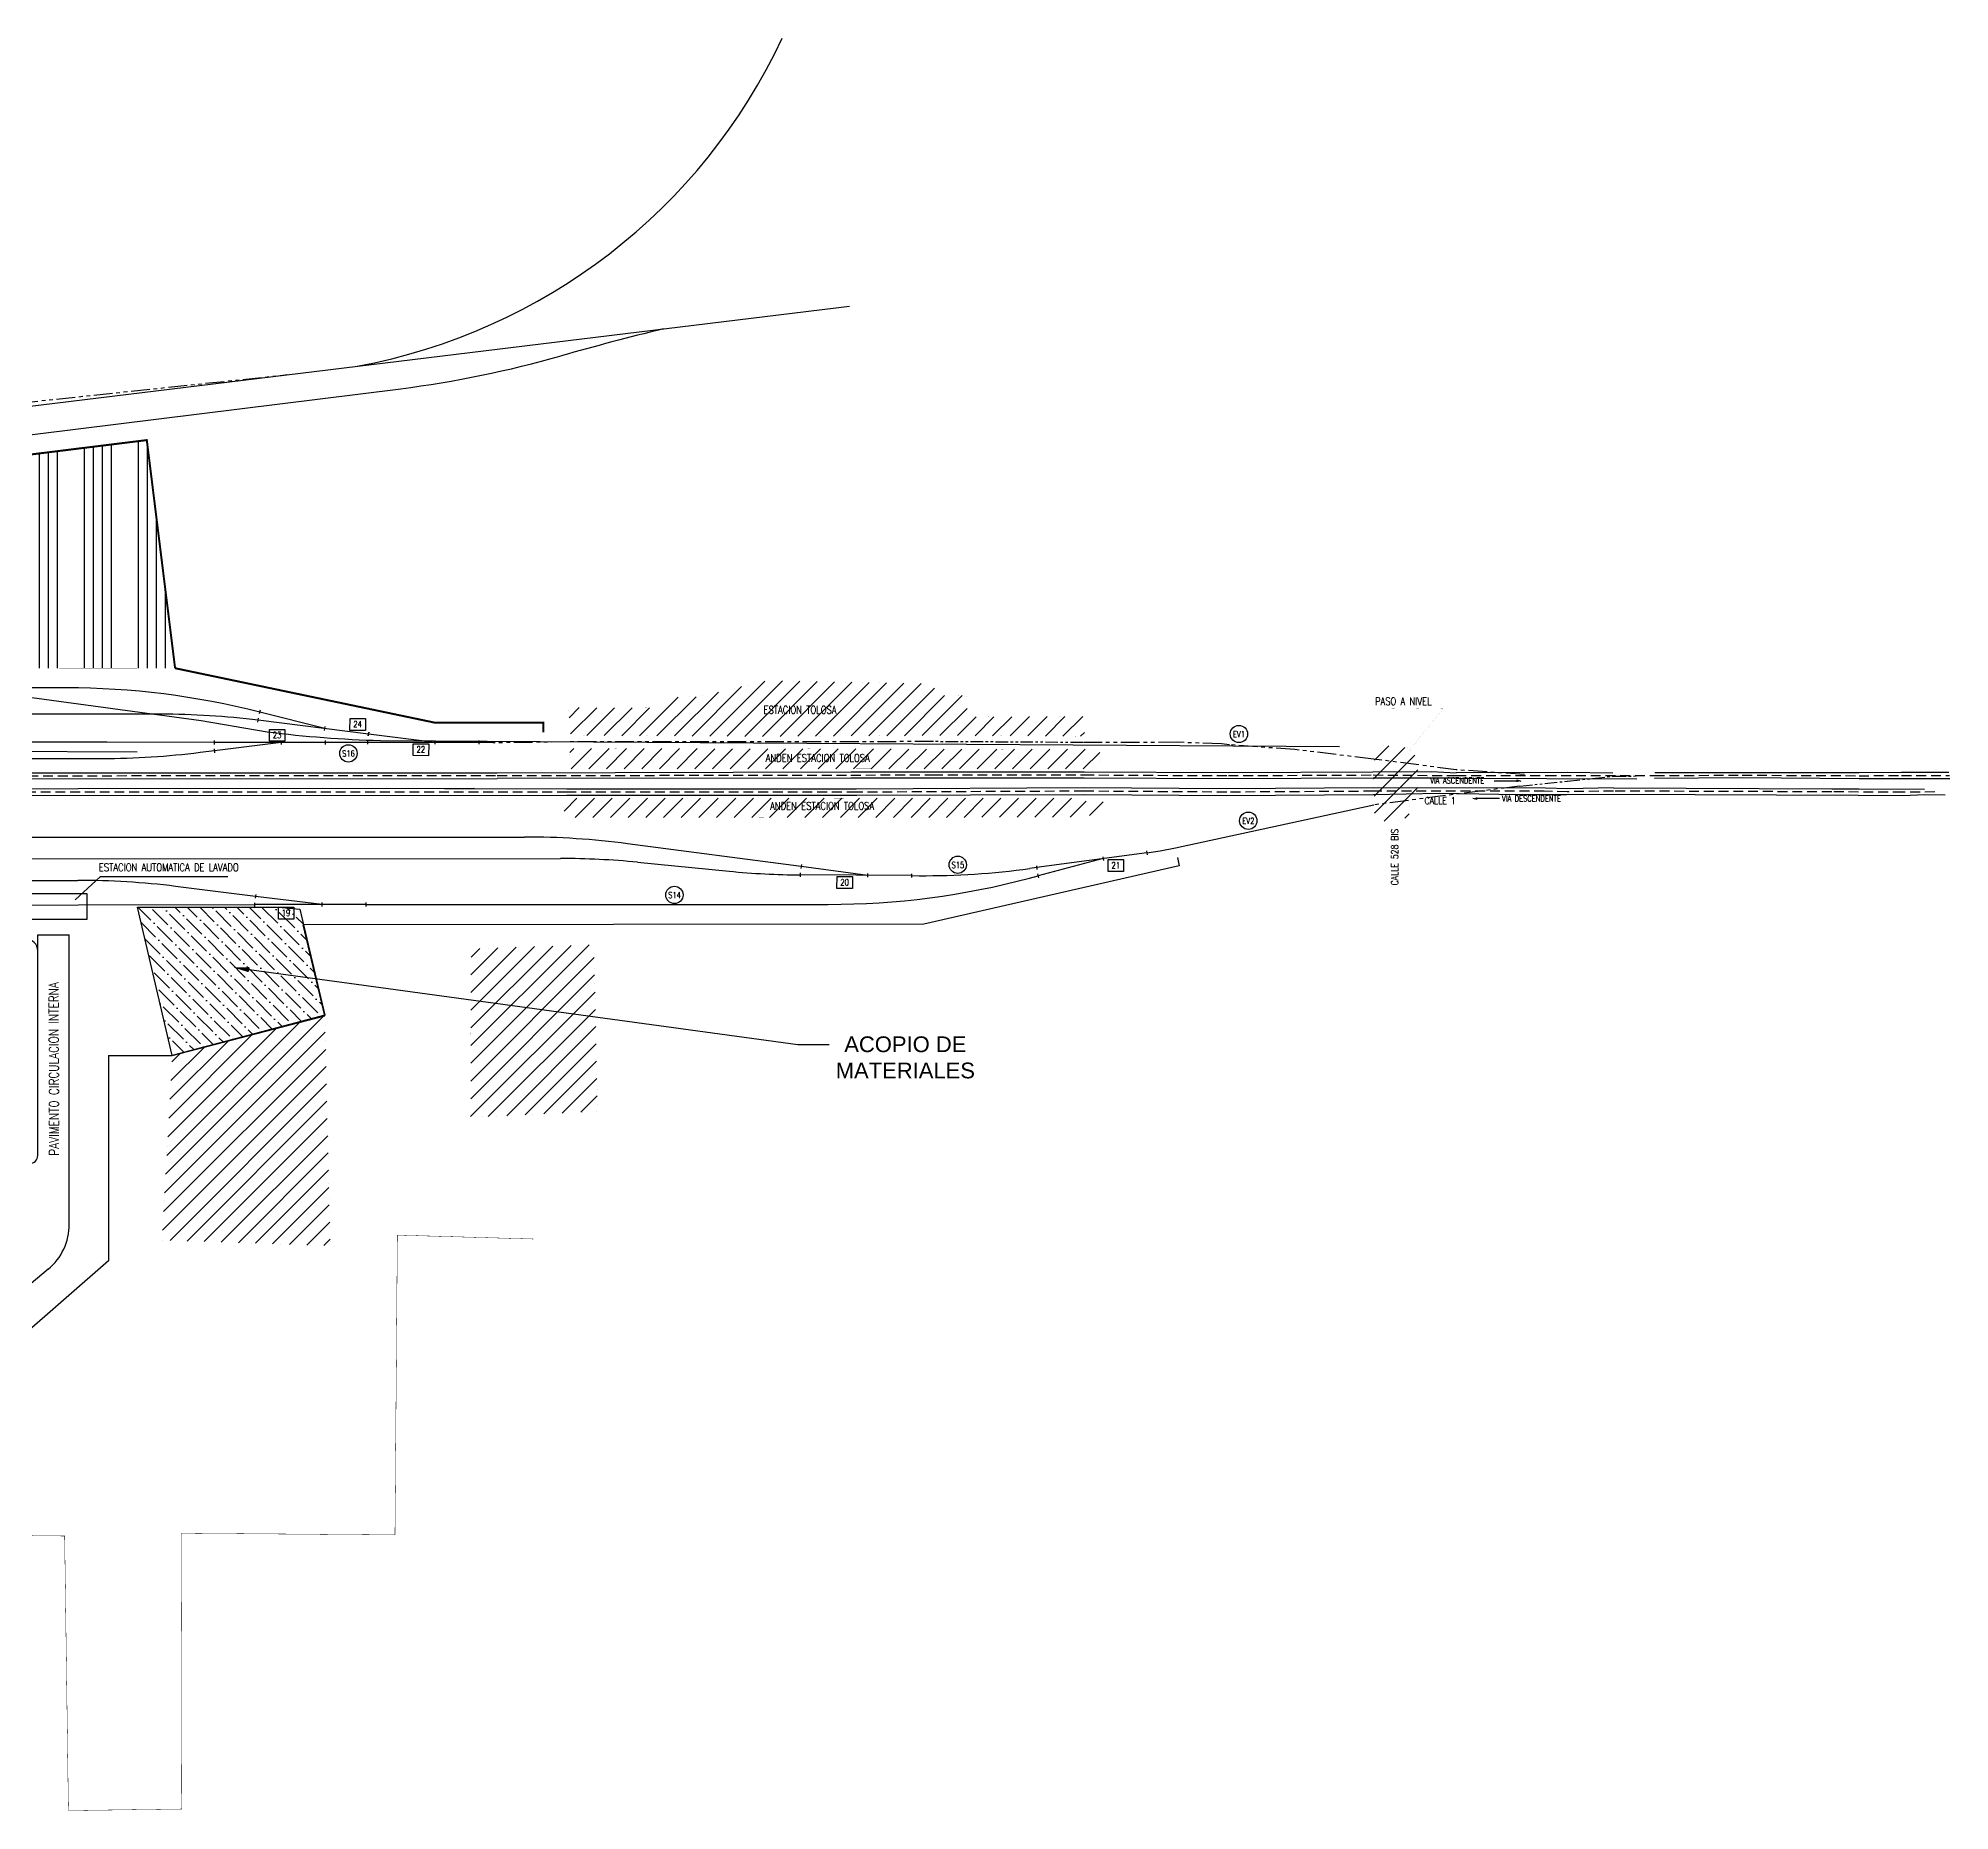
# Model space of a CAD drawing. Header units: millimetres. Extents: x -725228 to 10849, y -8846583 to 5995.
# Drawn here: x 852.4 to 1338.3, y 63.4 to 514 of the extents above; entities that cross this region are included whole.
import ezdxf
from ezdxf import colors
from ezdxf.entities.mleader import LeaderData, LeaderLine
from ezdxf.enums import TextEntityAlignment as Align
from ezdxf.math import Vec2, Vec3

# ---------------------------------------------------------------- set-up
doc = ezdxf.new("R2010")
doc.units = ezdxf.units.MM
doc.linetypes.add('DASHED2', pattern=[0.375, 0.25, -0.125])
doc.linetypes.add('PHANTOM2', pattern=[31.75, 15.875, -3.175, 3.175, -3.175, 3.175, -3.175])
for name, color, linetype in [('0 - Vias Existentes', 8, 'Continuous'), ('Cambios 1.8', 4, 'Continuous'), ('CI-ALAMBRADO PROYECTO', 252, 'Continuous'), ('ENad-Vias principales', 2, 'Continuous'), ('GE-Background', 252, 'Continuous'), ('GE-Simbologia', 2, 'Continuous'), ('GE-Textos', 3, 'Continuous'), ('GE-Titulos', 4, 'Continuous'), ('ME-Vias con catenarias', 30, 'Continuous'), ('Nombre de secciòn de emparrillado', 70, 'Continuous'), ('UNIFILAR RIEL EXISTENTE', 140, 'PHANTOM2'), ('unifilar VIAS Ppales', 5, 'DASHED2'), ('ZZ-Rotulo-Textos', 7, 'Continuous')]:
    doc.layers.add(name, color=color, linetype=linetype)
doc.styles.add('Romans', font='romans.shx', dxfattribs={"width": 0.8})
doc.styles.add('Romans PF', font='romans.shx', dxfattribs={"width": 0.8})
doc.styles.get("Standard").update_dxf_attribs({"font": 'arial.ttf'})
doc.linetypes.add('LÍMITE1', pattern='A,0.25,-0.1,[133,ltypeshp.shx,S=0.1,R=0,X=-0.1,Y=0],-0.1,1', length=1.45)
pattern_1 = [(45, (-6413140.171, -6135182.7583), (-2.2450640303, 2.2450640303), [])]

# ---------------------------------------------------------------- blocks, each defined once
blk = doc.blocks.new('CB8der')
for p, q in [((0.5, 11.2), (-0.5, 11.2)), ((0, 11.2), (0, -17.05)), ((0, 0), (-2.11, -16.92)), ((0.5, 0), (-0.5, 0)), ((-2.61, -16.86), (-1.62, -16.98)), ((0.5, -17.05), (-0.5, -17.05))]:
    blk.add_line(p, q)
blk = doc.blocks.new('CAMB')
at = {"layer": 'GE-Simbologia', "color": 1}
blk.add_lwpolyline([(6413052.62, 6135476.75), (6413056.55, 6135476.75), (6413056.55, 6135473.72), (6413052.62, 6135473.72)], close=True, dxfattribs=at)
at = {"layer": 'GE-Textos', "style": 'Romans', "width": 0.8}
blk.add_attdef('10', text='', height=1.6, dxfattribs=at).set_placement((6413054.56, 6135474.5), align=Align.CENTER)
blk = doc.blocks.new('EDIFIOCOS DEL PROYECTO')
at = {"layer": 'GE-Background', "color": 2, "ltscale": 2}
for p, q in [((2735.57, 307.83), (2993.57, 307.95)), ((2735.57, 306.63), (2735.57, 307.83)), ((2735.57, 306.63), (2993.57, 306.75)), ((2993.57, 306.75), (2993.57, 307.95)), ((2735.57, 302.55), (2993.57, 302.66)), ((2735.57, 300.45), (2735.57, 302.55)), ((2993.57, 300.56), (2993.57, 302.66)), ((3060.3, 301.33), (3000.3, 301.33)), ((3060.3, 294.83), (3060.3, 301.33)), ((2735.57, 300.45), (2993.57, 300.56)), ((2737.57, 296.36), (2991.57, 296.47)), ((2991.57, 296.47), (2993.57, 296.47)), ((2993.57, 295.27), (2993.57, 296.47)), ((2735.57, 295.16), (2735.57, 296.36)), ((2737.57, 296.36), (2735.57, 296.36)), ((2737.57, 295.16), (2735.57, 295.16)), ((2737.57, 295.16), (2991.57, 295.27)), ((2960.85, 292.06), (2794.34, 292.06)), ((2971.45, 291.95), (2996.63, 291.95)), ((2991.57, 295.27), (2993.57, 295.27)), ((3000.29, 294.83), (3060.29, 294.83)), ((2960.84, 289.06), (2789.84, 289.06)), ((2789.84, 288.15), (2789.84, 288.95)), ((2789.84, 288.15), (2789.84, 288.95)), ((2789.84, 288.95), (2913.29, 288.95)), ((2913.29, 283.25), (2913.29, 288.95)), ((2971.44, 288.95), (2996.63, 288.95)), ((3000.29, 286.83), (3042.76, 286.83)), ((3012.7, 289.83), (3040.2, 289.83)), ((3047.74, 234.79), (3047.74, 290.92)), ((3055.74, 217.34), (3055.74, 290.92)), ((2789.84, 285.85), (2789.84, 286.25)), ((2789.84, 283.05), (2789.84, 283.85)), ((2789.84, 283.05), (2789.84, 283.85)), ((2794.54, 215.96), (2794.54, 283.05)), ((3045.28, 283.25), (2913.29, 283.25)), ((2769.59, 204.51), (2769.59, 236.85)), ((2769.59, 236.85), (2780.84, 236.85)), ((3022.89, 215.89), (2794.54, 215.89)), ((3022.89, 215.89), (3021.92, 215.89)), ((2769.59, 69.03), (2769.59, 204.51)), ((3038.54, 167.05), (3038.54, 150.3)), ((2803.09, 147.3), (3038.54, 147.3)), ((3038.54, 150.3), (3038.54, 147.3)), ((2781.09, 125.3), (2781.09, 69)), ((2781.09, 89.3), (2785.08, 89.3)), ((2785.08, 89.3), (2785.08, 74.9)), ((2785.08, 74.9), (2781.09, 74.9))]:
    blk.add_line(p, q, dxfattribs=at)
at = {"layer": 'GE-Background', "color": 2}
for p, q in [((2789.84, 288.95), (2789.84, 289.06)), ((2789.84, 283.05), (2789.84, 288.95)), ((3047.74, 290.92), (3055.74, 290.92)), ((2789.84, 283.05), (2794.54, 283.05)), ((2785.61, 212.16), (2809.84, 212.15)), ((2785.61, 212.16), (2785.61, 197.05)), ((2809.84, 212.15), (2809.84, 208.95)), ((2821.01, 208.95), (2809.84, 208.95)), ((2821.01, 208.95), (2821.01, 197.05)), ((2821.01, 197.05), (2785.61, 197.05)), ((2781.09, 69), (2769.59, 69))]:
    blk.add_line(p, q, dxfattribs=at)
at = {"layer": 'GE-Background', "color": 2, "lineweight": 5, "ltscale": 2}
for p, q in [((2790.64, 288.95), (2789.84, 288.95)), ((2790.64, 288.95), (2789.84, 288.95)), ((2793.44, 283.05), (2792.64, 283.05)), ((3022.89, 232.79), (3045.29, 232.79)), ((3022.89, 215.89), (3022.89, 232.79))]:
    blk.add_line(p, q, dxfattribs=at)
at = {"layer": 'GE-Background', "color": 2, "ltscale": 2}
for points in [[(3000.3, 301.33), (3000.3, 294.83)], [(2794.34, 292.06), (2785.84, 292.06)], [(2794.34, 292.06), (2785.84, 292.06), (2785.84, 241.85)], [(3000.3, 289.83), (3012.7, 289.83)], [(3040.2, 289.83), (3044.76, 289.83)], [(3045.74, 232.79), (3045.74, 283.84)], [(2887.97, 215.89), (2887.97, 212.65), (2960.55, 211.81), (2960.54, 205.13), (2971.25, 205.11), (2971.26, 211.79), (3038.83, 212.51), (3038.82, 216.18)]]:
    blk.add_lwpolyline(points, dxfattribs=at)
at = {"layer": 'GE-Background', "color": 2, "ltscale": 2, "const_width": 0.001}
blk.add_lwpolyline([(2998.02, 283.25), (2998.1, 287.2), (2971.4, 287.19), (2971.58, 294.19), (2960.87, 294.26), (2960.83, 287.19), (2933.65, 287.19), (2933.65, 283.25)], dxfattribs=at)
at = {"layer": 'GE-Background', "color": 2, "ltscale": 2}
blk.add_lwpolyline([(3050.38, 205.85), (3010.49, 172.35, 0.700027), (3012.42, 167.05), (3038.54, 167.05)], format="xyb", dxfattribs=at)
blk.add_lwpolyline([(3050.38, 205.85), (3010.49, 172.35, 0.700027), (3012.42, 167.05), (3038.54, 167.05)], format="xyb", dxfattribs=at)
for centre, radius, start, end in [((2996.63, 289.83), 2.12, 29.9998, 90), ((2996.63, 286.83), 2.12, 29.9998, 90), ((3000.3, 288.95), 2.12, 209.9998, 270.0001), ((3000.34, 292.02), 2.19, 211.1249, 268.875), ((3042.74, 283.83), 3, 0.1161, 90.3943), ((3044.68, 286.78), 3.06, 0.9077, 88.5815), ((2780.84, 241.85), 5, 270, 0), ((3045.74, 234.79), 2, 270, 0), ((3040.74, 217.34), 15, 310.0278, 0), ((2803.09, 125.3), 22, 90, 180)]:
    blk.add_arc(centre, radius, start, end, dxfattribs=at)
blk = doc.blocks.new('tipo de vias')
at = {"layer": 'Nombre de secciòn de emparrillado', "color": 1}
blk.add_circle((-0.14, -0.63), 2.2, dxfattribs=at)
at = {"layer": 'Nombre de secciòn de emparrillado', "style": 'Romans', "width": 0.8}
blk.add_attdef('S10', text='', height=1.56, dxfattribs=at).set_placement((-0.12, -1.45), align=Align.CENTER)
blk = doc.blocks.new('FLECHA')
at = {"layer": 'GE-Textos'}
h = blk.add_hatch(color=256, dxfattribs=at)
h.dxf.hatch_style = 1
h.paths.add_polyline_path([(6415966.67, 6135572.82), (6415966.66, 6135571.82), (6415968.66, 6135572.29)])
for p, q in [((6415955.05, 6135572.31), (6415966.66, 6135572.32)), ((6415966.67, 6135572.82), (6415966.66, 6135571.82)), ((6415966.67, 6135572.82), (6415968.66, 6135572.29))]:
    blk.add_line(p, q, dxfattribs=at)
blk = doc.blocks.new('A$C245914C0')
for p, q in [((125.67, 224.71), (268.65, 242.18)), ((125.67, 224.71), (268.65, 242.18)), ((-176.1, 187.83), (125.67, 224.71)), ((-533.96, 135.78), (154.6, 221.15)), ((-533.96, 135.78), (154.6, 221.15)), ((-200.11, 183.53), (-189.06, 185.77)), ((-557.32, 137.62), (-213.72, 181.13)), ((-557.32, 137.62), (-213.72, 181.13)), ((-139.58, 169.89), (103.89, 136.83)), ((-343.54, 158.18), (-32.43, 152.88)), ((-343.54, 158.18), (-32.43, 152.88)), ((103.89, 136.83), (120.69, 133.97)), ((-618.18, 131.82), (87.65, 128.85)), ((-618.18, 131.82), (87.65, 128.85)), ((149.45, 131.75), (393.25, 130.26))]:
    blk.add_line(p, q)
for centre, radius, start, end in [((116.57, 373.53), 149.1, 280.4324, 334.8974), ((116.57, 373.53), 149.1, 280.4324, 334.8974), ((431.42, -610.12), 872.2, 103.93999, 105.70148), ((431.42, -610.12), 872.2, 103.93999, 105.70148), ((118.85, 498.42), 279.56, 277.3476, 285.8884), ((118.85, 498.42), 279.56, 277.3476, 285.8884), ((-159.96, 44.7), 144.04, 96.4333, 101.6569), ((-238.08, 359.14), 179.67, 277.7939, 282.2014), ((-155.79, 2713.81), 2538.74, 268.72925, 269.83653), ((-218.11, -353.28), 529.04, 81.4642, 88.0653), ((-236.48, -545.19), 718.86, 91.50646, 94.43117), ((-252.29, 558.01), 384.6, 269.5401, 275.0479), ((-252.29, 558.01), 384.6, 269.5401, 275.0479), ((-343.55, -0.61), 158.79, 89.9953, 97.5892), ((-35.59, -186.89), 339.79, 84.4395, 89.4674), ((-621.53, 490.31), 358.49, 260.9342, 280.3174), ((-609.96, -331.12), 463.08, 91.4209, 94.7431), ((-648.48, 1060.2), 931.48, 274.54161, 277.06173), ((156.38, 408.94), 277.27, 262.6032, 268.5676), ((-697.45, 287.71), 163.78, 277.0063, 282.8683), ((-546.51, -461.23), 600.29, 99.75854, 100.99286)]:
    blk.add_arc(centre, radius, start, end)

msp = doc.modelspace()

# ---------------------------------------------------------------- hatches: boundary and pattern name
at = {"layer": 'GE-Background'}
h = msp.add_hatch(dxfattribs=at)
h.set_pattern_fill('ANSI31', color=256)
h.set_pattern_definition(pattern_1)
h.paths.add_polyline_path([(987.654, 328.275), (987.413, 333.446), (1117.829, 333.221), (1122.744, 333.449), (1122.168, 332.698), (1122.221, 329.231), (1121.258, 328.297), (1117.925, 328.243)])
h.paths.add_polyline_path([(986.175, 315.846), (985.778, 320.772), (1117.726, 320.824), (1117.727, 320.017), (1123.072, 319.925), (1123.012, 316.383), (1117.732, 316.385), (1117.733, 315.948)])
edge = h.paths.add_edge_path()
edge.add_line((987.708, 336.749), (987.082, 343.814))
edge.add_line((987.082, 343.814), (1010.699, 343.754))
edge.add_line((1010.699, 343.754), (1010.818, 346.399))
edge.add_line((1010.818, 346.399), (1020.387, 346.62))
edge.add_line((1020.387, 346.62), (1037.487, 350.674))
edge.add_line((1037.487, 350.674), (1080.132, 349.852))
edge.add_line((1080.132, 349.852), (1080.157, 346.85))
edge.add_line((1080.157, 346.85), (1088.396, 346.916))
edge.add_line((1088.396, 346.916), (1088.473, 341.451))
edge.add_line((1088.473, 341.451), (1119.254, 341.594))
edge.add_line((1119.254, 341.594), (1118.044, 336.552))
edge.add_line((1118.044, 336.552), (1079.957, 336.723))
edge.add_line((1079.957, 336.723), (1037.474, 336.485))
edge.add_line((1037.474, 336.485), (987.612, 336.749))
h = msp.add_hatch(dxfattribs=at)
h.set_pattern_fill('ANSI31', color=256)
h.set_pattern_definition(pattern_1)
h.paths.add_polyline_path([(1193.596, 334.364), (1201.139, 333.513), (1201.119, 333.188), (1203.063, 330.648), (1203.012, 321.69), (1201.11, 321.635), (1200.972, 317.825), (1200.719, 315.864), (1193.692, 314.807), (1193.338, 316.925), (1192.037, 316.84), (1191.691, 328.146), (1192.184, 331.736)])
h = msp.add_hatch(dxfattribs=at)
h.set_pattern_fill('ANSI31', color=256)
h.set_pattern_definition(pattern_1)
h.paths.add_polyline_path([(962.272, 239.648), (962.369, 282.521), (993.619, 283.566), (994.559, 241.155)])
h.paths.add_polyline_path([(883.804, 208.437), (886.427, 255.342), (925.234, 265.456), (926.591, 206.995)])
at = {"layer": 'ZZ-Rotulo-Textos', "transparency": 33554549}
h = msp.add_hatch(dxfattribs=at)
h.set_pattern_fill('ANSI34', color=256, scale=0.72, angle=45)
h.paths.add_polyline_path([(650.303, 373.609, 0.0198262), (608.615, 378.185), (584.513, 375.196), (586.458, 359.508), (757.456, 356.597, -0.0219419), (787.222, 355.012)])
h.paths.add_polyline_path([(879.953, 411.826), (608.615, 378.185, -0.0198262), (650.303, 373.609), (787.222, 355.012), (795.528, 353.884), (887.143, 353.838)])
h.paths.add_polyline_path([(707.381, 366.981), (769.937, 366.981), (769.937, 381.961), (707.381, 381.961)], flags=24)
h = msp.add_hatch(dxfattribs=at)
h.set_pattern_fill('ANSI36', color=256, scale=0.7, angle=90)
h.set_pattern_definition([(135, (-180.5743, 75.2518), (-4.3217483, 1.1786586), [5.55625, -1.11125, 0, -1.11125])])
h.paths.add_polyline_path([(925.231, 265.607), (918.838, 292.623), (913.401, 293.101), (877.627, 293.101), (886.427, 255.342)])

# ---------------------------------------------------------------- linework, layer by layer
at = {"layer": 'CI-ALAMBRADO PROYECTO', "color": 10, "linetype": 'LÍMITE1', "ltscale": 6}
for p, q in [((1142.393, 303.613), (1077.48, 288.765)), ((1141.938, 305.707), (1142.393, 303.613)), ((1077.48, 288.765), (919.715, 288.608)), ((925.234, 265.456), (919.715, 288.608)), ((886.427, 255.342), (925.234, 265.456)), ((870.218, 255.346), (886.427, 255.342)), ((870.221, 255.346), (870.243, 203.19)), ((870.243, 203.19), (848.046, 183.746))]:
    msp.add_line(p, q, dxfattribs=at)
at = {"layer": 'CI-ALAMBRADO PROYECTO', "color": 10, "linetype": 'LÍMITE1', "ltscale": 6, "const_width": 0.5}
for points in [[(587.143, 353.99), (584.513, 375.196), (879.953, 411.826), (882.645, 390.111), (883.063, 386.746), (887.143, 353.838)], [(887.143, 353.838), (953.223, 339.982), (980.778, 339.982), (980.778, 337.514)]]:
    msp.add_lwpolyline(points, dxfattribs=at)
at = {"layer": 'ENad-Vias principales', "ltscale": 0.2}
for points in [[(550.567, 325.642), (969.038, 325.805)], [(550.721, 327.271), (969.048, 327.271)], [(1212.828, 325.887), (1191.69, 325.9), (1154.907, 325.716), (1118.223, 325.901), (1079.791, 325.873), (1058.879, 325.859), (969.038, 325.805), (969.038, 325.805)], [(969.048, 327.271), (1058.993, 327.509), (1079.856, 327.534), (1118.257, 327.521)], [(1118.257, 327.521), (1154.891, 327.332), (1191.596, 327.5), (1206.548, 327.59), (1212.78, 327.208)], [(1252.64, 327.192), (1241.004, 327.355), (1212.78, 327.208)], [(1212.828, 325.887), (1258.694, 325.729)], [(1338.254, 325.743), (1326.067, 325.699), (1315.199, 325.674), (1285.455, 325.93), (1263.209, 325.776)], [(1263.274, 327.33), (1285.59, 327.345), (1315.208, 327.352), (1325.99, 327.368), (1338.041, 327.386)], [(560.295, 323.026), (963.245, 323.307)], [(561.934, 321.339), (986.758, 321.521)], [(1252.752, 323.403), (1241.171, 323.187), (1235.529, 323.371), (1191.688, 323.4), (1154.527, 323.175), (1118.166, 323.418), (1060.298, 323.081), (986.699, 323.125), (924.569, 323.286)], [(986.758, 321.521), (1060.446, 321.542), (1118.213, 321.737), (1154.46, 321.486), (1191.707, 321.706), (1208.461, 322.07), (1228.694, 321.736), (1240.812, 321.693), (1252.775, 321.793), (1314.974, 321.586), (1326.303, 321.498), (1331.905, 321.72), (1337.046, 321.679)], [(1252.752, 323.403), (1308.242, 323.196), (1315.124, 323.135), (1331.846, 323.098)]]:
    msp.add_lwpolyline(points, dxfattribs=at)
at = {"layer": 'GE-Background'}
for points, const_width in [([(987.708, 336.749), (987.082, 343.814), (1010.699, 343.754), (1010.818, 346.399), (1020.387, 346.62), (1037.487, 350.674), (1080.132, 349.852), (1080.157, 346.85), (1088.396, 346.916), (1088.473, 341.451), (1119.254, 341.594), (1118.044, 336.552), (1079.957, 336.723), (1037.474, 336.485), (987.612, 336.749)], 0.001), ([(987.654, 328.275), (987.413, 333.446), (1117.829, 333.221), (1122.744, 333.449), (1122.168, 332.698), (1122.221, 329.231), (1121.258, 328.297), (1117.925, 328.243), (987.654, 328.275)], 0.001), ([(1193.596, 334.364), (1201.139, 333.513), (1201.119, 333.188), (1203.063, 330.648), (1203.012, 321.69), (1201.11, 321.635), (1200.972, 317.825), (1200.719, 315.864), (1193.692, 314.807), (1193.338, 316.925), (1192.037, 316.84), (1191.691, 328.146), (1192.184, 331.736), (1193.596, 334.364)], 0.001), ([(986.175, 315.846), (985.778, 320.772), (1117.726, 320.824), (1117.727, 320.017), (1123.072, 319.925), (1123.012, 316.383), (1117.732, 316.385), (1117.733, 315.948), (986.175, 315.846)], 0.001), ([(962.272, 239.648), (962.369, 282.521), (993.619, 283.566), (994.559, 241.155), (962.272, 239.648)], 0.001), ([(883.804, 208.437), (886.427, 255.342), (925.234, 265.456), (926.591, 206.995), (883.804, 208.437)], 0.001), ([(823.38, 133.578), (859.069, 133.227), (860.03, 63.428), (888.832, 63.825), (888.688, 133.943), (943.036, 133.509), (943.643, 209.722), (978.213, 208.731)], 0.1)]:
    msp.add_lwpolyline(points, dxfattribs=dict(at, const_width=const_width))
at = {"layer": 'GE-Simbologia'}
for p, q in [((914.1, 334.964), (914.075, 334.964)), ((868.096, 300.764), (861.745, 294.951)), ((900.563, 300.764), (868.096, 300.764))]:
    msp.add_line(p, q, dxfattribs=at)
at = {"layer": 'GE-Simbologia', "color": 2, "const_width": 0.01}
msp.add_lwpolyline([(1191.101, 343.756), (1209.444, 343.507), (1200.296, 332.234)], dxfattribs=at)
at = {"layer": 'ME-Vias con catenarias', "ltscale": 0.5}
for p, q in [((859.441, 348.838), (354.621, 348.838)), ((883.472, 342.147), (301.643, 342.147)), ((869.253, 335.014), (740.976, 334.97)), ((897.05, 334.953), (869.766, 335.013)), ((933.475, 334.986), (925.3, 334.977)), ((936.173, 334.986), (933.475, 334.986)), ((1141.407, 308.15), (1191.867, 319.109)), ((359.629, 310.66), (975.975, 310.924)), ((1046.3, 303.403), (1002.166, 309.213)), ((1134.145, 306.924), (1137.543, 307.385)), ((1137.543, 307.385), (1141.407, 308.15)), ((469.045, 299.74), (862.442, 299.909)), ((907.577, 295.843), (887.25, 298.375))]:
    msp.add_line(p, q, dxfattribs=at)
at = {"layer": 'ME-Vias con catenarias'}
for p, q in [((399.859, 305.213), (985.145, 305.464)), ((1004.713, 304.513), (1027.98, 302.236)), ((1106.151, 303.132), (1104.421, 302.898)), ((1074.403, 301.104), (1076.266, 301.092))]:
    msp.add_line(p, q, dxfattribs=at)
at = {"layer": 'ME-Vias con catenarias', "ltscale": 0.5}
for points in [[(897.184, 332.838), (893.498, 332.375, -0.0311822), (868.626, 330.813), (740.978, 330.77), (659.645, 330.742), (608.072, 330.733), (556.498, 330.724), (520.185, 330.642), (485.122, 330.627), (450.06, 330.612), (391.227, 330.606), (332.427, 330.601), (304.84, 330.583), (277.252, 330.566), (251.976, 330.529), (226.7, 330.492), (209.356, 330.5, 0.0013615), (208.267, 330.498), (207.004, 330.491, -0.0017959), (205.567, 330.489), (201.454, 330.498)], [(935.696, 293.74), (1053.189, 293.79, 0.0647326), (1104.326, 300.461), (1106.565, 301.054)], [(935.697, 293.74), (1053.189, 293.79, 0.0647326), (1104.326, 300.461), (1106.565, 301.054)]]:
    msp.add_lwpolyline(points, format="xyb", dxfattribs=at)
msp.add_lwpolyline([(454.877, 293.534), (862.612, 293.709), (907.446, 293.728)], dxfattribs=at)
for centre, start, end in [((859.441, 148.838), 75.752, 90), ((883.472, 142.147), 82.87701, 90), ((869.321, 135.014), 89.87255, 90.01948), ((976.061, 110.924), 82.50018, 90.02457), ((862.528, 99.909), 82.89955, 90.02457)]:
    msp.add_arc(centre, 200, start, end, dxfattribs=at)
at = {"layer": 'ME-Vias con catenarias'}
for centre, start, end in [((985.231, 105.464), 84.40976, 90.02457), ((1047.462, 501.285), 264.40976, 269.62519), ((1077.574, 501.088), 269.62519, 277.7145)]:
    msp.add_arc(centre, 200, start, end, dxfattribs=at)
at = {"layer": 'UNIFILAR RIEL EXISTENTE', "ltscale": 0.3}
for p, q in [((819.133, 418.25), (915.817, 428.468)), ((967.028, 334.987), (964.423, 334.987)), ((967.877, 334.879), (967.028, 334.987)), ((987.544, 335.085), (967.877, 334.879)), ((1079.962, 335.171), (987.544, 335.085)), ((1141.848, 335), (1117.918, 334.945)), ((1153.16, 334.577), (1141.848, 335)), ((1171.786, 333.146), (1155.19, 334.359)), ((1191.751, 330.749), (1171.786, 333.146)), ((1212.772, 328.016), (1191.751, 330.749)), ((1230.137, 326.817), (1212.772, 328.016)), ((1228.992, 323.876), (1191.867, 319.109))]:
    msp.add_line(p, q, dxfattribs=at)
at = {"layer": 'UNIFILAR RIEL EXISTENTE', "ltscale": 0.2}
for p, q in [((1117.918, 334.945), (1079.962, 335.171)), ((1155.19, 334.359), (1153.16, 334.577))]:
    msp.add_line(p, q, dxfattribs=at)
msp.add_lwpolyline([(1228.992, 323.876), (1241.102, 325.122), (1252.817, 326.379), (1259.026, 326.443)], dxfattribs=at)
at = {"layer": 'unifilar VIAS Ppales', "ltscale": 10}
for p, q in [((759.844, 326.497), (969.043, 326.538)), ((969.043, 326.538), (1058.936, 326.684)), ((1058.936, 326.684), (1079.824, 326.703)), ((1079.824, 326.703), (1118.24, 326.711)), ((1118.24, 326.711), (1154.899, 326.524)), ((1154.899, 326.524), (1191.691, 326.7)), ((1191.691, 326.7), (1212.868, 326.543)), ((1212.868, 326.543), (1235.757, 326.568)), ((1235.757, 326.568), (1263.242, 326.553)), ((1263.242, 326.553), (1285.522, 326.637)), ((1285.522, 326.637), (1315.201, 326.513)), ((1315.201, 326.513), (1325.992, 326.533)), ((1325.992, 326.533), (1338.148, 326.565)), ((986.729, 322.323), (774.346, 322.303)), ((1060.372, 322.312), (986.729, 322.323)), ((1118.189, 322.577), (1060.372, 322.312)), ((1154.455, 322.33), (1118.189, 322.577)), ((1191.698, 322.553), (1154.455, 322.33)), ((1235.141, 322.543), (1191.698, 322.553)), ((1240.991, 322.44), (1235.141, 322.543)), ((1252.764, 322.598), (1240.991, 322.44)), ((1308.239, 322.402), (1252.764, 322.598)), ((1315.049, 322.361), (1308.239, 322.402)), ((1326.304, 322.304), (1315.049, 322.361)), ((1334.446, 322.389), (1326.304, 322.304))]:
    msp.add_line(p, q, dxfattribs=at)
at = {"layer": 'ZZ-Rotulo-Textos'}
for p, q in [((879.953, 411.826), (584.513, 375.196)), ((887.143, 353.838), (879.953, 411.826))]:
    msp.add_line(p, q, dxfattribs=at)
at = {"layer": 'ZZ-Rotulo-Textos', "const_width": 0.01}
for points in [[(584.513, 375.196), (587.143, 353.99), (887.143, 353.838), (879.953, 411.826), (584.513, 375.196)], [(925.234, 265.456), (918.838, 292.623), (917.326, 290.049), (913.39, 290.063), (913.401, 293.101), (877.627, 293.101), (886.427, 255.342), (925.234, 265.455)]]:
    msp.add_lwpolyline(points, dxfattribs=at)
at = {"layer": 'ZZ-Rotulo-Textos'}
msp.add_lwpolyline([(877.627, 293.101), (913.401, 293.101), (918.838, 292.623), (925.231, 265.607), (886.427, 255.342)], close=True, dxfattribs=at)

# ---------------------------------------------------------------- block references
for p, xscale, yscale, zscale, rotation in [((3212484.409, 3064670.097), 0.4999999999999999, 0.4999999999999999, 0.4999999999999999, 179.9386492150385), ((-3217895.801, -3055768.659), 0.5, 0.5, 0.5, 359.7915328183228)]:
    msp.add_blockref('FLECHA', p, dxfattribs=dict(xscale=xscale, yscale=yscale, zscale=zscale, rotation=rotation))
at = {"layer": '0 - Vias Existentes', "color": 1}
msp.add_blockref('A$C245914C0', (789.887, 203.714), dxfattribs=at)
at = {"layer": 'Cambios 1.8'}
for p, rotation in [((925.191, 338.49), 262.8770147048689), ((953.223, 334.987), 270.0020311252359), ((1063.203, 301.177), 269.6251938199714), ((924.496, 293.735), 270.024569292333)]:
    msp.add_blockref('CB8der', p, dxfattribs=dict(at, rotation=rotation))
at = {"layer": 'Cambios 1.8', "xscale": -1}
for p, rotation in [((914.1, 334.967), 270.0490218987737), ((1123.046, 305.421), 277.7144980759654)]:
    msp.add_blockref('CB8der', p, dxfattribs=dict(at, rotation=rotation))
at = {"layer": 'GE-Background'}
msp.add_blockref('EDIFIOCOS DEL PROYECTO', (-2195.493, -4.829), dxfattribs=at)
at = {"layer": 'GE-Simbologia'}
ref = msp.add_blockref('CAMB', (-6434402.069, -6111761.626), dxfattribs=dict(at, rotation=359.7915328183228))
ref.add_attrib('C10', '24', dxfattribs={"layer": 'GE-Textos', "height": 1.6, "style": 'Romans', "width": 0.8}).set_placement((933.542, 338.809), align=Align.CENTER)
ref = msp.add_blockref('CAMB', (-6434422.547, -6111764.398), dxfattribs=dict(at, rotation=359.7915328183228))
ref.add_attrib('C10', '23', dxfattribs={"layer": 'GE-Textos', "height": 1.6, "style": 'Romans', "width": 0.8}).set_placement((913.063, 336.036), align=Align.CENTER)
for p, values in [((1157.694, 337.742), {'S10': 'EV1'}), ((931.338, 332.82), {'S10': 'S16'}), ((1160.086, 315.694), {'S10': 'EV2'}), ((1086.246, 304.491), {'S10': 'S15'}), ((1014.224, 296.83), {'S10': 'S14'})]:
    msp.add_blockref('tipo de vias', p, dxfattribs=at).add_auto_attribs(values)
ref = msp.add_blockref('CAMB', (-6434385.996, -6111768.056), dxfattribs=dict(at, rotation=359.7915328183228))
ref.add_attrib('C10', '22', dxfattribs={"layer": 'GE-Textos', "height": 1.6, "style": 'Romans', "width": 0.8}).set_placement((949.614, 332.378), align=Align.CENTER)
ref = msp.add_blockref('CAMB', (-6434209.35, -6111797.489), dxfattribs=dict(at, rotation=359.7915328183228))
ref.add_attrib('C10', '21', dxfattribs={"layer": 'GE-Textos', "height": 1.6, "style": 'Romans', "width": 0.8}).set_placement((1126.261, 302.945), align=Align.CENTER)
ref = msp.add_blockref('CAMB', (-6434278.273, -6111801.799), dxfattribs=dict(at, rotation=359.7915328183228))
ref.add_attrib('C10', '20', dxfattribs={"layer": 'GE-Textos', "height": 1.6, "style": 'Romans', "width": 0.8}).set_placement((1057.337, 298.635), align=Align.CENTER)
ref = msp.add_blockref('CAMB', (-6434420.272, -6111809.594), dxfattribs=dict(at, rotation=359.7915328183228))
ref.add_attrib('C10', '19', dxfattribs={"layer": 'GE-Textos', "height": 1.6, "style": 'Romans', "width": 0.8}).set_placement((915.338, 290.84), align=Align.CENTER)

# ---------------------------------------------------------------- texts
at = {"layer": 'GE-Titulos', "attachment_point": 4, "line_spacing_factor": 1.200001, "style": 'Romans PF'}
for s, insert, char_height, width in [('{\\H0.625x;\\C3;PASO A NIVEL}', (1192.144, 345.437), 3.125, 57.99623), ('{\\H0.625x;\\L\\C3;\\P\\lESTACION TOLOSA}', (1036.732, 345.209), 3.125, 57.99623), ('{\\H0.625x;\\L\\C3;\\P\\lANDEN ESTACION TOLOSA}', (1037.275, 332.957), 3.125, 57.99623), ('{\\H0.625x;\\C3;VIA ASCENDENTE}', (1206.17, 325.293), 2.5, 178.38895), ('CALLE 1', (1204.742, 320.19), 1.8, 178.38895), ('{\\H0.625x;\\C3;VIA DESCENDENTE}', (1224.447, 320.716), 2.5, 178.38895), ('{\\H0.625x;\\L\\C3;\\P\\lANDEN ESTACION TOLOSA}', (1038.391, 320.793), 3.125, 57.99623), ('{\\H0.625x;\\C3;ESTACION AUTOMATICA DE LAVADO}', (867.765, 303.213), 3.125, 222.98619)]:
    msp.add_mtext(s, dxfattribs=dict(at, insert=insert, char_height=char_height, width=width))
for s, insert, char_height, width, rotation in [('CALLE 528 BIS', (1197.172, 298.627), 1.8, 178.38895, 90), ('{\\H0.625x;\\C3;PAVIMENTO CIRCULACION INTERNA}', (856.398, 229.91), 3.90625, 278.73274, 90.16675)]:
    msp.add_mtext(s, dxfattribs=dict(at, insert=insert, char_height=char_height, width=width, rotation=rotation))

# ---------------------------------------------------------------- leaders
at = {"layer": 'ZZ-Rotulo-Textos'}
ml = msp.add_multileader_mtext('Standard', dxfattribs=at)
ml.set_content('ACOPIO DE MATERIALES', color=256)
ml.set_leader_properties()
ml.build(insert=Vec2(0, 0))
ctx = ml.context
ctx.base_point, ctx.plane_origin = Vec3(1053.422, 258.208), Vec3(901.973, 277.745)
ctx.text_align_type = 1
notes = []
notes.append((ctx, [(0, (1, 1, 0), (1045.422, 258.208), (1, 0), 8, [(0, [(901.973, 277.745)], 0, [])])]))
ctx.mtext.insert, ctx.mtext.width, ctx.mtext.alignment, ctx.mtext.flow_direction = Vec3(1072.768, 260.242), 38.14803, 2, 5
for ctx, leaders in notes:
    for number, flags, end, landing, length, lines in leaders:
        leader = LeaderData()
        leader.index, (leader.has_last_leader_line, leader.has_dogleg_vector, leader.attachment_direction) = number, flags
        leader.last_leader_point, leader.dogleg_vector, leader.dogleg_length = Vec3(end), Vec3(landing), length
        for number, points, colour, breaks in lines:
            line = LeaderLine()
            line.index, line.vertices, line.color, line.breaks = number, Vec3.list(points), colors.encode_raw_color(colour), breaks
            leader.lines.append(line)
        ctx.leaders.append(leader)

doc.saveas('drawing.dxf')
